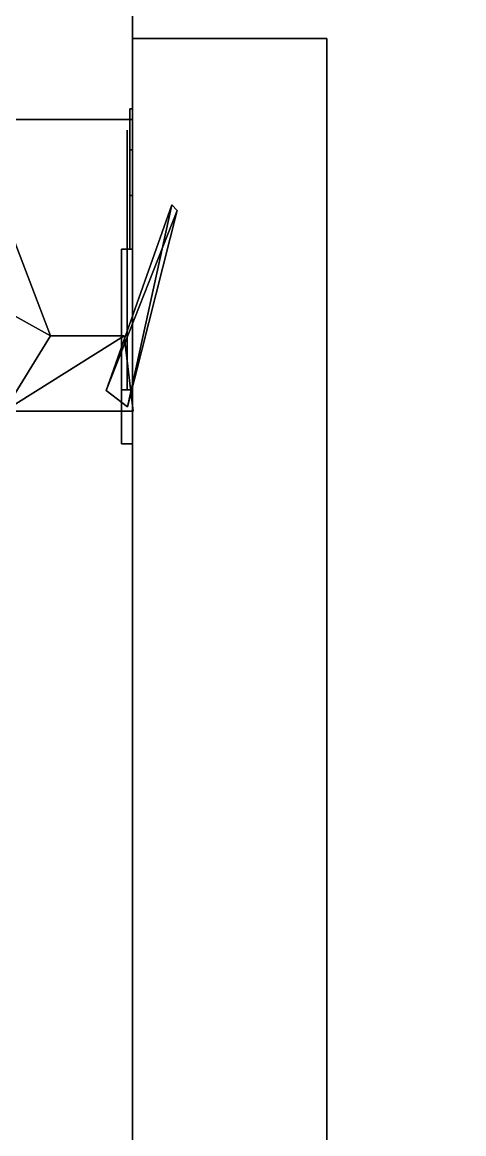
# Model space of a CAD drawing. Extents: x -469 to 3226, y 1395 to 4288.
# Drawn here: x 266 to 306.8, y 2951.9 to 3054.7 of the extents above; entities that cross this region are included whole.
import ezdxf

# ---------------------------------------------------------------- set-up
doc = ezdxf.new("R2010")
doc.units = 0
for name, color, linetype in [('LAYER0', 7, 'CONTINUOUS'), ('LAYER1', 7, 'CONTINUOUS'), ('LAYER101', 7, 'CONTINUOUS'), ('LAYER122', 253, 'CONTINUOUS'), ('LAYER123', 28, 'CONTINUOUS'), ('LAYER125', 253, 'CONTINUOUS'), ('LAYER126', 28, 'CONTINUOUS'), ('LAYER128', 253, 'CONTINUOUS'), ('LAYER129', 28, 'CONTINUOUS'), ('LAYER131', 253, 'CONTINUOUS'), ('LAYER132', 28, 'CONTINUOUS'), ('LAYER134', 253, 'CONTINUOUS'), ('LAYER135', 28, 'CONTINUOUS'), ('LAYER137', 9, 'CONTINUOUS'), ('LAYER338', 9, 'CONTINUOUS'), ('LAYER85', 7, 'CONTINUOUS'), ('LAYER92', 7, 'CONTINUOUS'), ('LAYER93', 7, 'CONTINUOUS'), ('LAYER94', 7, 'CONTINUOUS'), ('LAYER95', 7, 'CONTINUOUS'), ('LAYER96', 7, 'CONTINUOUS'), ('LAYER97', 9, 'CONTINUOUS')]:
    doc.layers.add(name, color=color, linetype=linetype)

msp = doc.modelspace()

# ---------------------------------------------------------------- linework, layer by layer
at = {"layer": 'LAYER0', "invisible_edges": 1}
for points in [[(3116.174, 4288.024, -5), (-468.8259, 1395.024, -5), (-468.8259, 4288.024, -5), (3116.174, 4288.024, -5)], [(-468.8259, 1395.024, -5), (3116.174, 4288.024, -5), (3116.174, 1395.024, -5), (-468.8259, 1395.024, -5)], [(3116.174, 1395.024), (-468.8259, 4288.024), (-468.8259, 1395.024), (3116.174, 1395.024)], [(-468.8259, 4288.024), (3116.174, 1395.024), (3116.174, 4288.024), (-468.8259, 4288.024)]]:
    msp.add_3dface(points, dxfattribs=at)
at = {"layer": 'LAYER101', "invisible_edges": 1}
for points in [[(-303.8259, 2241.024, 2379), (276.1741, 3045.694, 2379), (-303.8259, 3045.694, 2379), (-303.8259, 2241.024, 2379)], [(276.1741, 3045.694, 2379), (-303.8259, 2241.024, 2379), (276.1741, 2241.024, 2379), (276.1741, 3045.694, 2379)], [(-303.8259, 3045.694, 2361), (276.1741, 3045.694, 2379), (276.1741, 3045.694, 2361), (-303.8259, 3045.694, 2361)], [(276.1741, 3045.694, 2379), (-303.8259, 3045.694, 2361), (-303.8259, 3045.694, 2379), (276.1741, 3045.694, 2379)], [(276.1741, 2241.024, 2361), (-303.8259, 3045.694, 2361), (276.1741, 3045.694, 2361), (276.1741, 2241.024, 2361)], [(-303.8259, 3045.694, 2361), (276.1741, 2241.024, 2361), (-303.8259, 2241.024, 2361), (-303.8259, 3045.694, 2361)], [(276.1741, 2241.024, 2361), (276.1741, 3045.694, 2379), (276.1741, 2241.024, 2379), (276.1741, 2241.024, 2361)], [(276.1741, 3045.694, 2379), (276.1741, 2241.024, 2361), (276.1741, 3045.694, 2361), (276.1741, 3045.694, 2379)]]:
    msp.add_3dface(points, dxfattribs=at)
at = {"layer": 'LAYER122'}
for points in [[(279.8349, 3037.784, 178), (280.317, 3037.284, 178), (273.7341, 3020.624, 178), (279.8349, 3037.784, 178)], [(273.7341, 3020.624, 188), (275.7123, 3019.124, 188), (279.8349, 3037.784, 188), (273.7341, 3020.624, 188)], [(279.8349, 3037.784, 188), (275.7123, 3019.124, 188), (280.317, 3037.284, 188), (279.8349, 3037.784, 188)], [(273.7341, 3020.624, 178), (280.317, 3037.284, 178), (275.7123, 3019.124, 178), (273.7341, 3020.624, 178)], [(280.317, 3037.284, 178), (280.317, 3037.284, 188), (275.7123, 3019.124, 178), (280.317, 3037.284, 178)], [(275.7123, 3019.124, 178), (280.317, 3037.284, 188), (275.7123, 3019.124, 188), (275.7123, 3019.124, 178)], [(264.8073, 3035.654, 189), (259.5378, 3030.694, 189), (268.5809, 3025.694, 189), (264.8073, 3035.654, 189)], [(259.5378, 3030.694, 177), (264.8073, 3035.654, 177), (268.5809, 3025.694, 177), (259.5378, 3030.694, 177)], [(268.5809, 3025.694, 189), (259.5378, 3030.694, 189), (264.3003, 3018.694, 189), (268.5809, 3025.694, 189)], [(259.5378, 3030.694, 177), (268.5809, 3025.694, 177), (264.3003, 3018.694, 177), (259.5378, 3030.694, 177)], [(264.3003, 3018.694, 189), (276.2442, 3018.694, 189), (275.4131, 3025.694, 189), (264.3003, 3018.694, 189)], [(264.3003, 3018.694, 189), (275.4131, 3025.694, 189), (268.5809, 3025.694, 189), (264.3003, 3018.694, 189)], [(276.2442, 3018.694, 177), (264.3003, 3018.694, 177), (275.4131, 3025.694, 177), (276.2442, 3018.694, 177)], [(275.4131, 3025.694, 177), (264.3003, 3018.694, 177), (268.5809, 3025.694, 177), (275.4131, 3025.694, 177)], [(264.3003, 3018.694, 189), (264.3003, 3018.694, 177), (276.2442, 3018.694, 177), (264.3003, 3018.694, 189)], [(264.3003, 3018.694, 189), (276.2442, 3018.694, 177), (276.2442, 3018.694, 189), (264.3003, 3018.694, 189)]]:
    msp.add_3dface(points, dxfattribs=at)
at = {"layer": 'LAYER123'}
for points, invisible_edges in [([(275.9241, 3045.705, 178.0251), (275.9241, 3046.694, 183), (275.9241, 3044.694, 183), (275.9241, 3044.694, 177.5)], 10), ([(275.9241, 3046.694, 183), (275.9241, 3045.705, 187.9749), (275.9241, 3044.694, 188.5), (275.9241, 3044.694, 183)], 10), ([(275.9241, 3042.886, 173.8076), (275.9241, 3045.705, 178.0251), (275.9241, 3044.694, 177.5), (275.9241, 3041.194, 177.5)], 10), ([(275.9241, 3045.705, 187.9749), (275.9241, 3042.886, 192.1924), (275.9241, 3041.194, 188.5), (275.9241, 3044.694, 188.5)], 10), ([(275.6741, 3044.694, 188.5), (275.6741, 3044.694, 177.5), (275.6741, 3037.694, 177.5), (275.6741, 3037.904, 188.3167)], 4), ([(275.9241, 3038.669, 170.9896), (275.9241, 3042.886, 173.8076), (275.9241, 3041.194, 177.5), (275.9241, 3037.694, 177.5)], 10), ([(275.9241, 3042.886, 192.1924), (275.9241, 3038.669, 195.0104), (275.9241, 3037.694, 188.5), (275.9241, 3041.194, 188.5)], 10), ([(275.6741, 3037.904, 188.3167), (275.6741, 3037.694, 177.5), (275.6741, 3033.694, 174), (275.6741, 3033.694, 192)], 5), ([(275.9241, 3033.694, 170), (275.9241, 3038.669, 170.9896), (275.9241, 3037.694, 177.5), (275.9241, 3033.694, 174)], 2), ([(275.9241, 3038.669, 195.0104), (275.9241, 3033.694, 196), (275.9241, 3033.694, 192), (275.9241, 3037.694, 188.5)], 8), ([(275.1741, 3015.694, 162), (275.1741, 3020.694, 174), (275.1741, 3033.694, 174), (275.1741, 3033.694, 162)], 1), ([(275.1741, 3015.694, 204), (275.1741, 3020.694, 192), (275.1741, 3033.694, 192), (275.1741, 3033.694, 204)], 1), ([(275.6741, 3033.694, 192), (275.6741, 3033.694, 174), (275.6741, 3020.694, 174), (275.6741, 3020.694, 192)], 1), ([(275.1741, 3015.694, 204), (275.1741, 3015.694, 162), (275.1741, 3020.694, 174), (275.1741, 3020.694, 192)], 10)]:
    msp.add_3dface(points, dxfattribs=dict(at, invisible_edges=invisible_edges))
for points in [[(275.1741, 3015.694, 162), (275.1741, 3033.694, 162), (275.1741, 3033.694, 162), (275.1741, 3015.694, 162)], [(275.1741, 3015.694, 204), (275.1741, 3033.694, 204), (275.1741, 3033.694, 204), (275.1741, 3015.694, 204)], [(275.1741, 3020.694, 174), (276.1741, 3020.694, 174), (276.1741, 3033.694, 174), (275.1741, 3033.694, 174)], [(275.1741, 3033.694, 174), (276.1741, 3033.694, 174), (276.1741, 3033.694, 162), (275.1741, 3033.694, 162)], [(275.1741, 3033.694, 162), (276.1741, 3033.694, 162), (276.1741, 3015.694, 162), (275.1741, 3015.694, 162)], [(275.1741, 3020.694, 192), (276.1741, 3020.694, 192), (276.1741, 3033.694, 192), (275.1741, 3033.694, 192)], [(275.1741, 3033.694, 192), (276.1741, 3033.694, 192), (276.1741, 3033.694, 204), (275.1741, 3033.694, 204)], [(275.1741, 3033.694, 204), (276.1741, 3033.694, 204), (276.1741, 3015.694, 204), (275.1741, 3015.694, 204)], [(276.1741, 3033.694, 174), (276.1741, 3033.694, 162), (276.1741, 3033.694, 174)], [(276.1741, 3033.694, 192), (276.1741, 3033.694, 204), (276.1741, 3033.694, 192)], [(276.1741, 3015.694, 162), (276.1741, 3033.694, 162), (276.1741, 3033.694, 204), (276.1741, 3015.694, 204)], [(275.1741, 3020.694, 174), (276.1741, 3020.694, 174), (276.1741, 3020.694, 192), (275.1741, 3020.694, 192)], [(276.1741, 3020.694, 174), (276.1741, 3020.694, 192), (276.1741, 3020.694, 174)], [(275.1741, 3015.694, 204), (276.1741, 3015.694, 204), (275.1741, 3015.694, 204)], [(276.1741, 3015.694, 162), (276.1741, 3015.694, 204), (275.1741, 3015.694, 204), (275.1741, 3015.694, 162)]]:
    msp.add_3dface(points, dxfattribs=at)
at = {"layer": 'LAYER125'}
for points in [[(279.8349, 3037.784, 701.5), (280.317, 3037.284, 701.5), (273.7341, 3020.624, 701.5), (279.8349, 3037.784, 701.5)], [(273.7341, 3020.624, 711.5), (275.7123, 3019.124, 711.5), (279.8349, 3037.784, 711.5), (273.7341, 3020.624, 711.5)], [(279.8349, 3037.784, 711.5), (275.7123, 3019.124, 711.5), (280.317, 3037.284, 711.5), (279.8349, 3037.784, 711.5)], [(273.7341, 3020.624, 701.5), (280.317, 3037.284, 701.5), (275.7123, 3019.124, 701.5), (273.7341, 3020.624, 701.5)], [(280.317, 3037.284, 701.5), (280.317, 3037.284, 711.5), (275.7123, 3019.124, 701.5), (280.317, 3037.284, 701.5)], [(275.7123, 3019.124, 701.5), (280.317, 3037.284, 711.5), (275.7123, 3019.124, 711.5), (275.7123, 3019.124, 701.5)], [(264.8073, 3035.654, 712.5), (259.5378, 3030.694, 712.5), (268.5809, 3025.694, 712.5), (264.8073, 3035.654, 712.5)], [(259.5378, 3030.694, 700.5), (264.8073, 3035.654, 700.5), (268.5809, 3025.694, 700.5), (259.5378, 3030.694, 700.5)], [(268.5809, 3025.694, 712.5), (259.5378, 3030.694, 712.5), (264.3003, 3018.694, 712.5), (268.5809, 3025.694, 712.5)], [(259.5378, 3030.694, 700.5), (268.5809, 3025.694, 700.5), (264.3003, 3018.694, 700.5), (259.5378, 3030.694, 700.5)], [(264.3003, 3018.694, 712.5), (276.2442, 3018.694, 712.5), (275.4131, 3025.694, 712.5), (264.3003, 3018.694, 712.5)], [(264.3003, 3018.694, 712.5), (275.4131, 3025.694, 712.5), (268.5809, 3025.694, 712.5), (264.3003, 3018.694, 712.5)], [(276.2442, 3018.694, 700.5), (264.3003, 3018.694, 700.5), (275.4131, 3025.694, 700.5), (276.2442, 3018.694, 700.5)], [(275.4131, 3025.694, 700.5), (264.3003, 3018.694, 700.5), (268.5809, 3025.694, 700.5), (275.4131, 3025.694, 700.5)], [(264.3003, 3018.694, 712.5), (264.3003, 3018.694, 700.5), (276.2442, 3018.694, 700.5), (264.3003, 3018.694, 712.5)], [(264.3003, 3018.694, 712.5), (276.2442, 3018.694, 700.5), (276.2442, 3018.694, 712.5), (264.3003, 3018.694, 712.5)]]:
    msp.add_3dface(points, dxfattribs=at)
at = {"layer": 'LAYER126'}
for points, invisible_edges in [([(275.9241, 3045.705, 701.5251), (275.9241, 3046.694, 706.5), (275.9241, 3044.694, 706.5), (275.9241, 3044.694, 701)], 10), ([(275.9241, 3046.694, 706.5), (275.9241, 3045.705, 711.4749), (275.9241, 3044.694, 712), (275.9241, 3044.694, 706.5)], 10), ([(275.9241, 3042.886, 697.3076), (275.9241, 3045.705, 701.5251), (275.9241, 3044.694, 701), (275.9241, 3041.194, 701)], 10), ([(275.9241, 3045.705, 711.4749), (275.9241, 3042.886, 715.6924), (275.9241, 3041.194, 712), (275.9241, 3044.694, 712)], 10), ([(275.6741, 3044.694, 712), (275.6741, 3044.694, 701), (275.6741, 3037.694, 701), (275.6741, 3037.904, 711.8167)], 4), ([(275.9241, 3038.669, 694.4896), (275.9241, 3042.886, 697.3076), (275.9241, 3041.194, 701), (275.9241, 3037.694, 701)], 10), ([(275.9241, 3042.886, 715.6924), (275.9241, 3038.669, 718.5104), (275.9241, 3037.694, 712), (275.9241, 3041.194, 712)], 10), ([(275.6741, 3037.904, 711.8167), (275.6741, 3037.694, 701), (275.6741, 3033.694, 697.5), (275.6741, 3033.694, 715.5)], 5), ([(275.9241, 3033.694, 693.5), (275.9241, 3038.669, 694.4896), (275.9241, 3037.694, 701), (275.9241, 3033.694, 697.5)], 2), ([(275.9241, 3038.669, 718.5104), (275.9241, 3033.694, 719.5), (275.9241, 3033.694, 715.5), (275.9241, 3037.694, 712)], 8), ([(275.1741, 3015.694, 685.5), (275.1741, 3020.694, 697.5), (275.1741, 3033.694, 697.5), (275.1741, 3033.694, 685.5)], 1), ([(275.1741, 3015.694, 727.5), (275.1741, 3020.694, 715.5), (275.1741, 3033.694, 715.5), (275.1741, 3033.694, 727.5)], 1), ([(275.6741, 3033.694, 715.5), (275.6741, 3033.694, 697.5), (275.6741, 3020.694, 697.5), (275.6741, 3020.694, 715.5)], 1), ([(275.1741, 3015.694, 727.5), (275.1741, 3015.694, 685.5), (275.1741, 3020.694, 697.5), (275.1741, 3020.694, 715.5)], 10)]:
    msp.add_3dface(points, dxfattribs=dict(at, invisible_edges=invisible_edges))
for points in [[(275.1741, 3015.694, 685.5), (275.1741, 3033.694, 685.5), (275.1741, 3033.694, 685.5), (275.1741, 3015.694, 685.5)], [(275.1741, 3015.694, 727.5), (275.1741, 3033.694, 727.5), (275.1741, 3033.694, 727.5), (275.1741, 3015.694, 727.5)], [(275.1741, 3020.694, 697.5), (276.1741, 3020.694, 697.5), (276.1741, 3033.694, 697.5), (275.1741, 3033.694, 697.5)], [(275.1741, 3033.694, 697.5), (276.1741, 3033.694, 697.5), (276.1741, 3033.694, 685.5), (275.1741, 3033.694, 685.5)], [(275.1741, 3033.694, 685.5), (276.1741, 3033.694, 685.5), (276.1741, 3015.694, 685.5), (275.1741, 3015.694, 685.5)], [(275.1741, 3020.694, 715.5), (276.1741, 3020.694, 715.5), (276.1741, 3033.694, 715.5), (275.1741, 3033.694, 715.5)], [(275.1741, 3033.694, 715.5), (276.1741, 3033.694, 715.5), (276.1741, 3033.694, 727.5), (275.1741, 3033.694, 727.5)], [(275.1741, 3033.694, 727.5), (276.1741, 3033.694, 727.5), (276.1741, 3015.694, 727.5), (275.1741, 3015.694, 727.5)], [(276.1741, 3033.694, 697.5), (276.1741, 3033.694, 685.5), (276.1741, 3033.694, 697.5)], [(276.1741, 3033.694, 715.5), (276.1741, 3033.694, 727.5), (276.1741, 3033.694, 715.5)], [(276.1741, 3015.694, 685.5), (276.1741, 3033.694, 685.5), (276.1741, 3033.694, 727.5), (276.1741, 3015.694, 727.5)], [(275.1741, 3020.694, 697.5), (276.1741, 3020.694, 697.5), (276.1741, 3020.694, 715.5), (275.1741, 3020.694, 715.5)], [(276.1741, 3020.694, 697.5), (276.1741, 3020.694, 715.5), (276.1741, 3020.694, 697.5)], [(275.1741, 3015.694, 727.5), (276.1741, 3015.694, 727.5), (275.1741, 3015.694, 727.5)], [(276.1741, 3015.694, 685.5), (276.1741, 3015.694, 727.5), (275.1741, 3015.694, 727.5), (275.1741, 3015.694, 685.5)]]:
    msp.add_3dface(points, dxfattribs=at)
at = {"layer": 'LAYER128'}
for points in [[(279.8349, 3037.784, 1225), (280.317, 3037.284, 1225), (273.7341, 3020.624, 1225), (279.8349, 3037.784, 1225)], [(273.7341, 3020.624, 1235), (275.7123, 3019.124, 1235), (279.8349, 3037.784, 1235), (273.7341, 3020.624, 1235)], [(279.8349, 3037.784, 1235), (275.7123, 3019.124, 1235), (280.317, 3037.284, 1235), (279.8349, 3037.784, 1235)], [(273.7341, 3020.624, 1225), (280.317, 3037.284, 1225), (275.7123, 3019.124, 1225), (273.7341, 3020.624, 1225)], [(280.317, 3037.284, 1225), (280.317, 3037.284, 1235), (275.7123, 3019.124, 1225), (280.317, 3037.284, 1225)], [(275.7123, 3019.124, 1225), (280.317, 3037.284, 1235), (275.7123, 3019.124, 1235), (275.7123, 3019.124, 1225)], [(264.8073, 3035.654, 1236), (259.5378, 3030.694, 1236), (268.5809, 3025.694, 1236), (264.8073, 3035.654, 1236)], [(259.5378, 3030.694, 1224), (264.8073, 3035.654, 1224), (268.5809, 3025.694, 1224), (259.5378, 3030.694, 1224)], [(268.5809, 3025.694, 1236), (259.5378, 3030.694, 1236), (264.3003, 3018.694, 1236), (268.5809, 3025.694, 1236)], [(259.5378, 3030.694, 1224), (268.5809, 3025.694, 1224), (264.3003, 3018.694, 1224), (259.5378, 3030.694, 1224)], [(264.3003, 3018.694, 1236), (276.2442, 3018.694, 1236), (275.4131, 3025.694, 1236), (264.3003, 3018.694, 1236)], [(264.3003, 3018.694, 1236), (275.4131, 3025.694, 1236), (268.5809, 3025.694, 1236), (264.3003, 3018.694, 1236)], [(276.2442, 3018.694, 1224), (264.3003, 3018.694, 1224), (275.4131, 3025.694, 1224), (276.2442, 3018.694, 1224)], [(275.4131, 3025.694, 1224), (264.3003, 3018.694, 1224), (268.5809, 3025.694, 1224), (275.4131, 3025.694, 1224)], [(264.3003, 3018.694, 1236), (264.3003, 3018.694, 1224), (276.2442, 3018.694, 1224), (264.3003, 3018.694, 1236)], [(264.3003, 3018.694, 1236), (276.2442, 3018.694, 1224), (276.2442, 3018.694, 1236), (264.3003, 3018.694, 1236)]]:
    msp.add_3dface(points, dxfattribs=at)
at = {"layer": 'LAYER129'}
for points, invisible_edges in [([(275.9241, 3045.705, 1225.025), (275.9241, 3046.694, 1230), (275.9241, 3044.694, 1230), (275.9241, 3044.694, 1224.5)], 10), ([(275.9241, 3046.694, 1230), (275.9241, 3045.705, 1234.975), (275.9241, 3044.694, 1235.5), (275.9241, 3044.694, 1230)], 10), ([(275.9241, 3042.886, 1220.808), (275.9241, 3045.705, 1225.025), (275.9241, 3044.694, 1224.5), (275.9241, 3041.194, 1224.5)], 10), ([(275.9241, 3045.705, 1234.975), (275.9241, 3042.886, 1239.192), (275.9241, 3041.194, 1235.5), (275.9241, 3044.694, 1235.5)], 10), ([(275.6741, 3044.694, 1235.5), (275.6741, 3044.694, 1224.5), (275.6741, 3037.694, 1224.5), (275.6741, 3037.904, 1235.317)], 4), ([(275.9241, 3038.669, 1217.99), (275.9241, 3042.886, 1220.808), (275.9241, 3041.194, 1224.5), (275.9241, 3037.694, 1224.5)], 10), ([(275.9241, 3042.886, 1239.192), (275.9241, 3038.669, 1242.01), (275.9241, 3037.694, 1235.5), (275.9241, 3041.194, 1235.5)], 10), ([(275.6741, 3037.904, 1235.317), (275.6741, 3037.694, 1224.5), (275.6741, 3033.694, 1221), (275.6741, 3033.694, 1239)], 5), ([(275.9241, 3033.694, 1217), (275.9241, 3038.669, 1217.99), (275.9241, 3037.694, 1224.5), (275.9241, 3033.694, 1221)], 2), ([(275.9241, 3038.669, 1242.01), (275.9241, 3033.694, 1243), (275.9241, 3033.694, 1239), (275.9241, 3037.694, 1235.5)], 8), ([(275.1741, 3015.694, 1209), (275.1741, 3020.694, 1221), (275.1741, 3033.694, 1221), (275.1741, 3033.694, 1209)], 1), ([(275.1741, 3015.694, 1251), (275.1741, 3020.694, 1239), (275.1741, 3033.694, 1239), (275.1741, 3033.694, 1251)], 1), ([(275.6741, 3033.694, 1239), (275.6741, 3033.694, 1221), (275.6741, 3020.694, 1221), (275.6741, 3020.694, 1239)], 1), ([(275.1741, 3015.694, 1251), (275.1741, 3015.694, 1209), (275.1741, 3020.694, 1221), (275.1741, 3020.694, 1239)], 10)]:
    msp.add_3dface(points, dxfattribs=dict(at, invisible_edges=invisible_edges))
for points in [[(275.1741, 3015.694, 1209), (275.1741, 3033.694, 1209), (275.1741, 3033.694, 1209), (275.1741, 3015.694, 1209)], [(275.1741, 3015.694, 1251), (275.1741, 3033.694, 1251), (275.1741, 3033.694, 1251), (275.1741, 3015.694, 1251)], [(275.1741, 3020.694, 1221), (276.1741, 3020.694, 1221), (276.1741, 3033.694, 1221), (275.1741, 3033.694, 1221)], [(275.1741, 3033.694, 1221), (276.1741, 3033.694, 1221), (276.1741, 3033.694, 1209), (275.1741, 3033.694, 1209)], [(275.1741, 3033.694, 1209), (276.1741, 3033.694, 1209), (276.1741, 3015.694, 1209), (275.1741, 3015.694, 1209)], [(275.1741, 3020.694, 1239), (276.1741, 3020.694, 1239), (276.1741, 3033.694, 1239), (275.1741, 3033.694, 1239)], [(275.1741, 3033.694, 1239), (276.1741, 3033.694, 1239), (276.1741, 3033.694, 1251), (275.1741, 3033.694, 1251)], [(275.1741, 3033.694, 1251), (276.1741, 3033.694, 1251), (276.1741, 3015.694, 1251), (275.1741, 3015.694, 1251)], [(276.1741, 3033.694, 1221), (276.1741, 3033.694, 1209), (276.1741, 3033.694, 1221)], [(276.1741, 3033.694, 1239), (276.1741, 3033.694, 1251), (276.1741, 3033.694, 1239)], [(276.1741, 3015.694, 1209), (276.1741, 3033.694, 1209), (276.1741, 3033.694, 1251), (276.1741, 3015.694, 1251)], [(275.1741, 3020.694, 1221), (276.1741, 3020.694, 1221), (276.1741, 3020.694, 1239), (275.1741, 3020.694, 1239)], [(276.1741, 3020.694, 1221), (276.1741, 3020.694, 1239), (276.1741, 3020.694, 1221)], [(275.1741, 3015.694, 1251), (276.1741, 3015.694, 1251), (275.1741, 3015.694, 1251)], [(276.1741, 3015.694, 1209), (276.1741, 3015.694, 1251), (275.1741, 3015.694, 1251), (275.1741, 3015.694, 1209)]]:
    msp.add_3dface(points, dxfattribs=at)
at = {"layer": 'LAYER131'}
for points in [[(279.8349, 3037.784, 1748.5), (280.317, 3037.284, 1748.5), (273.7341, 3020.624, 1748.5), (279.8349, 3037.784, 1748.5)], [(273.7341, 3020.624, 1758.5), (275.7123, 3019.124, 1758.5), (279.8349, 3037.784, 1758.5), (273.7341, 3020.624, 1758.5)], [(279.8349, 3037.784, 1758.5), (275.7123, 3019.124, 1758.5), (280.317, 3037.284, 1758.5), (279.8349, 3037.784, 1758.5)], [(273.7341, 3020.624, 1748.5), (280.317, 3037.284, 1748.5), (275.7123, 3019.124, 1748.5), (273.7341, 3020.624, 1748.5)], [(280.317, 3037.284, 1748.5), (280.317, 3037.284, 1758.5), (275.7123, 3019.124, 1748.5), (280.317, 3037.284, 1748.5)], [(275.7123, 3019.124, 1748.5), (280.317, 3037.284, 1758.5), (275.7123, 3019.124, 1758.5), (275.7123, 3019.124, 1748.5)], [(264.8073, 3035.654, 1759.5), (259.5378, 3030.694, 1759.5), (268.5809, 3025.694, 1759.5), (264.8073, 3035.654, 1759.5)], [(259.5378, 3030.694, 1747.5), (264.8073, 3035.654, 1747.5), (268.5809, 3025.694, 1747.5), (259.5378, 3030.694, 1747.5)], [(268.5809, 3025.694, 1759.5), (259.5378, 3030.694, 1759.5), (264.3003, 3018.694, 1759.5), (268.5809, 3025.694, 1759.5)], [(259.5378, 3030.694, 1747.5), (268.5809, 3025.694, 1747.5), (264.3003, 3018.694, 1747.5), (259.5378, 3030.694, 1747.5)], [(264.3003, 3018.694, 1759.5), (276.2442, 3018.694, 1759.5), (275.4131, 3025.694, 1759.5), (264.3003, 3018.694, 1759.5)], [(264.3003, 3018.694, 1759.5), (275.4131, 3025.694, 1759.5), (268.5809, 3025.694, 1759.5), (264.3003, 3018.694, 1759.5)], [(276.2442, 3018.694, 1747.5), (264.3003, 3018.694, 1747.5), (275.4131, 3025.694, 1747.5), (276.2442, 3018.694, 1747.5)], [(275.4131, 3025.694, 1747.5), (264.3003, 3018.694, 1747.5), (268.5809, 3025.694, 1747.5), (275.4131, 3025.694, 1747.5)], [(264.3003, 3018.694, 1759.5), (264.3003, 3018.694, 1747.5), (276.2442, 3018.694, 1747.5), (264.3003, 3018.694, 1759.5)], [(264.3003, 3018.694, 1759.5), (276.2442, 3018.694, 1747.5), (276.2442, 3018.694, 1759.5), (264.3003, 3018.694, 1759.5)]]:
    msp.add_3dface(points, dxfattribs=at)
at = {"layer": 'LAYER132'}
for points, invisible_edges in [([(275.9241, 3045.705, 1748.525), (275.9241, 3046.694, 1753.5), (275.9241, 3044.694, 1753.5), (275.9241, 3044.694, 1748)], 10), ([(275.9241, 3046.694, 1753.5), (275.9241, 3045.705, 1758.475), (275.9241, 3044.694, 1759), (275.9241, 3044.694, 1753.5)], 10), ([(275.9241, 3042.886, 1744.308), (275.9241, 3045.705, 1748.525), (275.9241, 3044.694, 1748), (275.9241, 3041.194, 1748)], 10), ([(275.9241, 3045.705, 1758.475), (275.9241, 3042.886, 1762.692), (275.9241, 3041.194, 1759), (275.9241, 3044.694, 1759)], 10), ([(275.6741, 3044.694, 1759), (275.6741, 3044.694, 1748), (275.6741, 3037.694, 1748), (275.6741, 3037.904, 1758.817)], 4), ([(275.9241, 3038.669, 1741.49), (275.9241, 3042.886, 1744.308), (275.9241, 3041.194, 1748), (275.9241, 3037.694, 1748)], 10), ([(275.9241, 3042.886, 1762.692), (275.9241, 3038.669, 1765.51), (275.9241, 3037.694, 1759), (275.9241, 3041.194, 1759)], 10), ([(275.6741, 3037.904, 1758.817), (275.6741, 3037.694, 1748), (275.6741, 3033.694, 1744.5), (275.6741, 3033.694, 1762.5)], 5), ([(275.9241, 3033.694, 1740.5), (275.9241, 3038.669, 1741.49), (275.9241, 3037.694, 1748), (275.9241, 3033.694, 1744.5)], 2), ([(275.9241, 3038.669, 1765.51), (275.9241, 3033.694, 1766.5), (275.9241, 3033.694, 1762.5), (275.9241, 3037.694, 1759)], 8), ([(275.1741, 3015.694, 1732.5), (275.1741, 3020.694, 1744.5), (275.1741, 3033.694, 1744.5), (275.1741, 3033.694, 1732.5)], 1), ([(275.1741, 3015.694, 1774.5), (275.1741, 3020.694, 1762.5), (275.1741, 3033.694, 1762.5), (275.1741, 3033.694, 1774.5)], 1), ([(275.6741, 3033.694, 1762.5), (275.6741, 3033.694, 1744.5), (275.6741, 3020.694, 1744.5), (275.6741, 3020.694, 1762.5)], 1), ([(275.1741, 3015.694, 1774.5), (275.1741, 3015.694, 1732.5), (275.1741, 3020.694, 1744.5), (275.1741, 3020.694, 1762.5)], 10)]:
    msp.add_3dface(points, dxfattribs=dict(at, invisible_edges=invisible_edges))
for points in [[(275.1741, 3015.694, 1732.5), (275.1741, 3033.694, 1732.5), (275.1741, 3033.694, 1732.5), (275.1741, 3015.694, 1732.5)], [(275.1741, 3015.694, 1774.5), (275.1741, 3033.694, 1774.5), (275.1741, 3033.694, 1774.5), (275.1741, 3015.694, 1774.5)], [(275.1741, 3020.694, 1744.5), (276.1741, 3020.694, 1744.5), (276.1741, 3033.694, 1744.5), (275.1741, 3033.694, 1744.5)], [(275.1741, 3033.694, 1744.5), (276.1741, 3033.694, 1744.5), (276.1741, 3033.694, 1732.5), (275.1741, 3033.694, 1732.5)], [(275.1741, 3033.694, 1732.5), (276.1741, 3033.694, 1732.5), (276.1741, 3015.694, 1732.5), (275.1741, 3015.694, 1732.5)], [(275.1741, 3020.694, 1762.5), (276.1741, 3020.694, 1762.5), (276.1741, 3033.694, 1762.5), (275.1741, 3033.694, 1762.5)], [(275.1741, 3033.694, 1762.5), (276.1741, 3033.694, 1762.5), (276.1741, 3033.694, 1774.5), (275.1741, 3033.694, 1774.5)], [(275.1741, 3033.694, 1774.5), (276.1741, 3033.694, 1774.5), (276.1741, 3015.694, 1774.5), (275.1741, 3015.694, 1774.5)], [(276.1741, 3033.694, 1744.5), (276.1741, 3033.694, 1732.5), (276.1741, 3033.694, 1744.5)], [(276.1741, 3033.694, 1762.5), (276.1741, 3033.694, 1774.5), (276.1741, 3033.694, 1762.5)], [(276.1741, 3015.694, 1732.5), (276.1741, 3033.694, 1732.5), (276.1741, 3033.694, 1774.5), (276.1741, 3015.694, 1774.5)], [(275.1741, 3020.694, 1744.5), (276.1741, 3020.694, 1744.5), (276.1741, 3020.694, 1762.5), (275.1741, 3020.694, 1762.5)], [(276.1741, 3020.694, 1744.5), (276.1741, 3020.694, 1762.5), (276.1741, 3020.694, 1744.5)], [(275.1741, 3015.694, 1774.5), (276.1741, 3015.694, 1774.5), (275.1741, 3015.694, 1774.5)], [(276.1741, 3015.694, 1732.5), (276.1741, 3015.694, 1774.5), (275.1741, 3015.694, 1774.5), (275.1741, 3015.694, 1732.5)]]:
    msp.add_3dface(points, dxfattribs=at)
at = {"layer": 'LAYER134'}
for points in [[(279.8349, 3037.784, 2272), (280.317, 3037.284, 2272), (273.7341, 3020.624, 2272), (279.8349, 3037.784, 2272)], [(273.7341, 3020.624, 2282), (275.7123, 3019.124, 2282), (279.8349, 3037.784, 2282), (273.7341, 3020.624, 2282)], [(279.8349, 3037.784, 2282), (275.7123, 3019.124, 2282), (280.317, 3037.284, 2282), (279.8349, 3037.784, 2282)], [(273.7341, 3020.624, 2272), (280.317, 3037.284, 2272), (275.7123, 3019.124, 2272), (273.7341, 3020.624, 2272)], [(280.317, 3037.284, 2272), (280.317, 3037.284, 2282), (275.7123, 3019.124, 2272), (280.317, 3037.284, 2272)], [(275.7123, 3019.124, 2272), (280.317, 3037.284, 2282), (275.7123, 3019.124, 2282), (275.7123, 3019.124, 2272)], [(264.8073, 3035.654, 2283), (259.5378, 3030.694, 2283), (268.5809, 3025.694, 2283), (264.8073, 3035.654, 2283)], [(259.5378, 3030.694, 2271), (264.8073, 3035.654, 2271), (268.5809, 3025.694, 2271), (259.5378, 3030.694, 2271)], [(268.5809, 3025.694, 2283), (259.5378, 3030.694, 2283), (264.3003, 3018.694, 2283), (268.5809, 3025.694, 2283)], [(259.5378, 3030.694, 2271), (268.5809, 3025.694, 2271), (264.3003, 3018.694, 2271), (259.5378, 3030.694, 2271)], [(264.3003, 3018.694, 2283), (276.2442, 3018.694, 2283), (275.4131, 3025.694, 2283), (264.3003, 3018.694, 2283)], [(264.3003, 3018.694, 2283), (275.4131, 3025.694, 2283), (268.5809, 3025.694, 2283), (264.3003, 3018.694, 2283)], [(276.2442, 3018.694, 2271), (264.3003, 3018.694, 2271), (275.4131, 3025.694, 2271), (276.2442, 3018.694, 2271)], [(275.4131, 3025.694, 2271), (264.3003, 3018.694, 2271), (268.5809, 3025.694, 2271), (275.4131, 3025.694, 2271)], [(264.3003, 3018.694, 2283), (264.3003, 3018.694, 2271), (276.2442, 3018.694, 2271), (264.3003, 3018.694, 2283)], [(264.3003, 3018.694, 2283), (276.2442, 3018.694, 2271), (276.2442, 3018.694, 2283), (264.3003, 3018.694, 2283)]]:
    msp.add_3dface(points, dxfattribs=at)
at = {"layer": 'LAYER135'}
for points, invisible_edges in [([(275.9241, 3045.705, 2272.025), (275.9241, 3046.694, 2277), (275.9241, 3044.694, 2277), (275.9241, 3044.694, 2271.5)], 10), ([(275.9241, 3046.694, 2277), (275.9241, 3045.705, 2281.975), (275.9241, 3044.694, 2282.5), (275.9241, 3044.694, 2277)], 10), ([(275.9241, 3042.886, 2267.808), (275.9241, 3045.705, 2272.025), (275.9241, 3044.694, 2271.5), (275.9241, 3041.194, 2271.5)], 10), ([(275.9241, 3045.705, 2281.975), (275.9241, 3042.886, 2286.192), (275.9241, 3041.194, 2282.5), (275.9241, 3044.694, 2282.5)], 10), ([(275.6741, 3044.694, 2282.5), (275.6741, 3044.694, 2271.5), (275.6741, 3037.694, 2271.5), (275.6741, 3037.904, 2282.317)], 4), ([(275.9241, 3038.669, 2264.99), (275.9241, 3042.886, 2267.808), (275.9241, 3041.194, 2271.5), (275.9241, 3037.694, 2271.5)], 10), ([(275.9241, 3042.886, 2286.192), (275.9241, 3038.669, 2289.01), (275.9241, 3037.694, 2282.5), (275.9241, 3041.194, 2282.5)], 10), ([(275.6741, 3037.904, 2282.317), (275.6741, 3037.694, 2271.5), (275.6741, 3033.694, 2268), (275.6741, 3033.694, 2286)], 5), ([(275.9241, 3033.694, 2264), (275.9241, 3038.669, 2264.99), (275.9241, 3037.694, 2271.5), (275.9241, 3033.694, 2268)], 2), ([(275.9241, 3038.669, 2289.01), (275.9241, 3033.694, 2290), (275.9241, 3033.694, 2286), (275.9241, 3037.694, 2282.5)], 8), ([(275.1741, 3015.694, 2256), (275.1741, 3020.694, 2268), (275.1741, 3033.694, 2268), (275.1741, 3033.694, 2256)], 1), ([(275.1741, 3015.694, 2298), (275.1741, 3020.694, 2286), (275.1741, 3033.694, 2286), (275.1741, 3033.694, 2298)], 1), ([(275.6741, 3033.694, 2286), (275.6741, 3033.694, 2268), (275.6741, 3020.694, 2268), (275.6741, 3020.694, 2286)], 1), ([(275.1741, 3015.694, 2298), (275.1741, 3015.694, 2256), (275.1741, 3020.694, 2268), (275.1741, 3020.694, 2286)], 10)]:
    msp.add_3dface(points, dxfattribs=dict(at, invisible_edges=invisible_edges))
for points in [[(275.1741, 3015.694, 2256), (275.1741, 3033.694, 2256), (275.1741, 3033.694, 2256), (275.1741, 3015.694, 2256)], [(275.1741, 3015.694, 2298), (275.1741, 3033.694, 2298), (275.1741, 3033.694, 2298), (275.1741, 3015.694, 2298)], [(275.1741, 3020.694, 2268), (276.1741, 3020.694, 2268), (276.1741, 3033.694, 2268), (275.1741, 3033.694, 2268)], [(275.1741, 3033.694, 2268), (276.1741, 3033.694, 2268), (276.1741, 3033.694, 2256), (275.1741, 3033.694, 2256)], [(275.1741, 3033.694, 2256), (276.1741, 3033.694, 2256), (276.1741, 3015.694, 2256), (275.1741, 3015.694, 2256)], [(275.1741, 3020.694, 2286), (276.1741, 3020.694, 2286), (276.1741, 3033.694, 2286), (275.1741, 3033.694, 2286)], [(275.1741, 3033.694, 2286), (276.1741, 3033.694, 2286), (276.1741, 3033.694, 2298), (275.1741, 3033.694, 2298)], [(275.1741, 3033.694, 2298), (276.1741, 3033.694, 2298), (276.1741, 3015.694, 2298), (275.1741, 3015.694, 2298)], [(276.1741, 3033.694, 2268), (276.1741, 3033.694, 2256), (276.1741, 3033.694, 2268)], [(276.1741, 3033.694, 2286), (276.1741, 3033.694, 2298), (276.1741, 3033.694, 2286)], [(276.1741, 3015.694, 2256), (276.1741, 3033.694, 2256), (276.1741, 3033.694, 2298), (276.1741, 3015.694, 2298)], [(275.1741, 3020.694, 2268), (276.1741, 3020.694, 2268), (276.1741, 3020.694, 2286), (275.1741, 3020.694, 2286)], [(276.1741, 3020.694, 2268), (276.1741, 3020.694, 2286), (276.1741, 3020.694, 2268)], [(275.1741, 3015.694, 2298), (276.1741, 3015.694, 2298), (275.1741, 3015.694, 2298)], [(276.1741, 3015.694, 2256), (276.1741, 3015.694, 2298), (275.1741, 3015.694, 2298), (275.1741, 3015.694, 2256)]]:
    msp.add_3dface(points, dxfattribs=at)
at = {"layer": 'LAYER137', "invisible_edges": 1}
for points in [[(276.1741, 2644.859, 2377), (276.1741, 3053.189, 83), (276.1741, 2644.859, 83), (276.1741, 2644.859, 2377)], [(276.1741, 3053.189, 83), (276.1741, 2644.859, 2377), (276.1741, 3053.189, 2377), (276.1741, 3053.189, 83)], [(294.1741, 2644.859, 83), (276.1741, 3053.189, 83), (294.1741, 3053.189, 83), (294.1741, 2644.859, 83)], [(276.1741, 3053.189, 83), (294.1741, 2644.859, 83), (276.1741, 2644.859, 83), (276.1741, 3053.189, 83)], [(294.1741, 3053.189, 2377), (276.1741, 3053.189, 83), (276.1741, 3053.189, 2377), (294.1741, 3053.189, 2377)], [(276.1741, 3053.189, 83), (294.1741, 3053.189, 2377), (294.1741, 3053.189, 83), (276.1741, 3053.189, 83)], [(276.1741, 2644.859, 2377), (294.1741, 3053.189, 2377), (276.1741, 3053.189, 2377), (276.1741, 2644.859, 2377)], [(294.1741, 3053.189, 2377), (276.1741, 2644.859, 2377), (294.1741, 2644.859, 2377), (294.1741, 3053.189, 2377)], [(294.1741, 3053.189, 2377), (294.1741, 2644.859, 83), (294.1741, 3053.189, 83), (294.1741, 3053.189, 2377)], [(294.1741, 2644.859, 83), (294.1741, 3053.189, 2377), (294.1741, 2644.859, 2377), (294.1741, 2644.859, 83)]]:
    msp.add_3dface(points, dxfattribs=at)
at = {"layer": 'LAYER338', "invisible_edges": 1}
for points in [[(276.1741, 3600.524, 2380), (258.1741, 2082.524, 2380), (258.1741, 3600.524, 2380), (276.1741, 3600.524, 2380)], [(258.1741, 2082.524, 2380), (276.1741, 3600.524, 2380), (276.1741, 2082.524, 2380), (258.1741, 2082.524, 2380)], [(276.1741, 2082.524, 2440), (258.1741, 3600.524, 2440), (258.1741, 2082.524, 2440), (276.1741, 2082.524, 2440)], [(258.1741, 3600.524, 2440), (276.1741, 2082.524, 2440), (276.1741, 3600.524, 2440), (258.1741, 3600.524, 2440)], [(276.1741, 3600.524, 2380), (276.1741, 2082.524, 2440), (276.1741, 2082.524, 2380), (276.1741, 3600.524, 2380)], [(276.1741, 2082.524, 2440), (276.1741, 3600.524, 2380), (276.1741, 3600.524, 2440), (276.1741, 2082.524, 2440)]]:
    msp.add_3dface(points, dxfattribs=at)
at = {"layer": 'LAYER85', "invisible_edges": 1}
for points in [[(-303.8259, 3045.694, 80), (276.1741, 2241.024, 80), (-303.8259, 2241.024, 80), (-303.8259, 3045.694, 80)], [(276.1741, 2241.024, 80), (-303.8259, 3045.694, 80), (276.1741, 3045.694, 80), (276.1741, 2241.024, 80)], [(-303.8259, 3045.694, 80), (276.1741, 3045.694, 98), (276.1741, 3045.694, 80), (-303.8259, 3045.694, 80)], [(276.1741, 3045.694, 98), (-303.8259, 3045.694, 80), (-303.8259, 3045.694, 98), (276.1741, 3045.694, 98)], [(276.1741, 3045.694, 98), (-303.8259, 2241.024, 98), (276.1741, 2241.024, 98), (276.1741, 3045.694, 98)], [(-303.8259, 2241.024, 98), (276.1741, 3045.694, 98), (-303.8259, 3045.694, 98), (-303.8259, 2241.024, 98)], [(276.1741, 3045.694, 98), (276.1741, 2241.024, 80), (276.1741, 3045.694, 80), (276.1741, 3045.694, 98)], [(276.1741, 2241.024, 80), (276.1741, 3045.694, 98), (276.1741, 2241.024, 98), (276.1741, 2241.024, 80)]]:
    msp.add_3dface(points, dxfattribs=at)
at = {"layer": 'LAYER92', "invisible_edges": 1}
for points in [[(-279.2259, 2241.024, 2034), (276.1741, 3045.694, 2034), (-279.2259, 3045.694, 2034), (-279.2259, 2241.024, 2034)], [(276.1741, 3045.694, 2034), (-279.2259, 2241.024, 2034), (276.1741, 2241.024, 2034), (276.1741, 3045.694, 2034)], [(-279.2259, 3045.694, 2016), (276.1741, 3045.694, 2034), (276.1741, 3045.694, 2016), (-279.2259, 3045.694, 2016)], [(276.1741, 3045.694, 2034), (-279.2259, 3045.694, 2016), (-279.2259, 3045.694, 2034), (276.1741, 3045.694, 2034)], [(276.1741, 2241.024, 2016), (-279.2259, 3045.694, 2016), (276.1741, 3045.694, 2016), (276.1741, 2241.024, 2016)], [(-279.2259, 3045.694, 2016), (276.1741, 2241.024, 2016), (-279.2259, 2241.024, 2016), (-279.2259, 3045.694, 2016)], [(276.1741, 2241.024, 2016), (276.1741, 3045.694, 2034), (276.1741, 2241.024, 2034), (276.1741, 2241.024, 2016)], [(276.1741, 3045.694, 2034), (276.1741, 2241.024, 2016), (276.1741, 3045.694, 2016), (276.1741, 3045.694, 2034)]]:
    msp.add_3dface(points, dxfattribs=at)
at = {"layer": 'LAYER93', "invisible_edges": 1}
for points in [[(-279.2259, 2241.024, 485.2), (276.1741, 3045.694, 485.2), (-279.2259, 3045.694, 485.2), (-279.2259, 2241.024, 485.2)], [(276.1741, 3045.694, 485.2), (-279.2259, 2241.024, 485.2), (276.1741, 2241.024, 485.2), (276.1741, 3045.694, 485.2)], [(-279.2259, 3045.694, 467.2), (276.1741, 3045.694, 485.2), (276.1741, 3045.694, 467.2), (-279.2259, 3045.694, 467.2)], [(276.1741, 3045.694, 485.2), (-279.2259, 3045.694, 467.2), (-279.2259, 3045.694, 485.2), (276.1741, 3045.694, 485.2)], [(276.1741, 2241.024, 467.2), (-279.2259, 3045.694, 467.2), (276.1741, 3045.694, 467.2), (276.1741, 2241.024, 467.2)], [(-279.2259, 3045.694, 467.2), (276.1741, 2241.024, 467.2), (-279.2259, 2241.024, 467.2), (-279.2259, 3045.694, 467.2)], [(276.1741, 2241.024, 467.2), (276.1741, 3045.694, 485.2), (276.1741, 2241.024, 485.2), (276.1741, 2241.024, 467.2)], [(276.1741, 3045.694, 485.2), (276.1741, 2241.024, 467.2), (276.1741, 3045.694, 467.2), (276.1741, 3045.694, 485.2)]]:
    msp.add_3dface(points, dxfattribs=at)
at = {"layer": 'LAYER94', "invisible_edges": 1}
for points in [[(-279.2259, 2241.024, 872.4), (276.1741, 3045.694, 872.4), (-279.2259, 3045.694, 872.4), (-279.2259, 2241.024, 872.4)], [(276.1741, 3045.694, 872.4), (-279.2259, 2241.024, 872.4), (276.1741, 2241.024, 872.4), (276.1741, 3045.694, 872.4)], [(-279.2259, 3045.694, 854.4), (276.1741, 3045.694, 872.4), (276.1741, 3045.694, 854.4), (-279.2259, 3045.694, 854.4)], [(276.1741, 3045.694, 872.4), (-279.2259, 3045.694, 854.4), (-279.2259, 3045.694, 872.4), (276.1741, 3045.694, 872.4)], [(276.1741, 2241.024, 854.4), (-279.2259, 3045.694, 854.4), (276.1741, 3045.694, 854.4), (276.1741, 2241.024, 854.4)], [(-279.2259, 3045.694, 854.4), (276.1741, 2241.024, 854.4), (-279.2259, 2241.024, 854.4), (-279.2259, 3045.694, 854.4)], [(276.1741, 2241.024, 854.4), (276.1741, 3045.694, 872.4), (276.1741, 2241.024, 872.4), (276.1741, 2241.024, 854.4)], [(276.1741, 3045.694, 872.4), (276.1741, 2241.024, 854.4), (276.1741, 3045.694, 854.4), (276.1741, 3045.694, 872.4)]]:
    msp.add_3dface(points, dxfattribs=at)
at = {"layer": 'LAYER95', "invisible_edges": 1}
for points in [[(-279.2259, 2241.024, 1259.6), (276.1741, 3045.694, 1259.6), (-279.2259, 3045.694, 1259.6), (-279.2259, 2241.024, 1259.6)], [(276.1741, 3045.694, 1259.6), (-279.2259, 2241.024, 1259.6), (276.1741, 2241.024, 1259.6), (276.1741, 3045.694, 1259.6)], [(-279.2259, 3045.694, 1241.6), (276.1741, 3045.694, 1259.6), (276.1741, 3045.694, 1241.6), (-279.2259, 3045.694, 1241.6)], [(276.1741, 3045.694, 1259.6), (-279.2259, 3045.694, 1241.6), (-279.2259, 3045.694, 1259.6), (276.1741, 3045.694, 1259.6)], [(276.1741, 2241.024, 1241.6), (-279.2259, 3045.694, 1241.6), (276.1741, 3045.694, 1241.6), (276.1741, 2241.024, 1241.6)], [(-279.2259, 3045.694, 1241.6), (276.1741, 2241.024, 1241.6), (-279.2259, 2241.024, 1241.6), (-279.2259, 3045.694, 1241.6)], [(276.1741, 2241.024, 1241.6), (276.1741, 3045.694, 1259.6), (276.1741, 2241.024, 1259.6), (276.1741, 2241.024, 1241.6)], [(276.1741, 3045.694, 1259.6), (276.1741, 2241.024, 1241.6), (276.1741, 3045.694, 1241.6), (276.1741, 3045.694, 1259.6)]]:
    msp.add_3dface(points, dxfattribs=at)
at = {"layer": 'LAYER96', "invisible_edges": 1}
for points in [[(-279.2259, 2241.024, 1646.8), (276.1741, 3045.694, 1646.8), (-279.2259, 3045.694, 1646.8), (-279.2259, 2241.024, 1646.8)], [(276.1741, 3045.694, 1646.8), (-279.2259, 2241.024, 1646.8), (276.1741, 2241.024, 1646.8), (276.1741, 3045.694, 1646.8)], [(-279.2259, 3045.694, 1628.8), (276.1741, 3045.694, 1646.8), (276.1741, 3045.694, 1628.8), (-279.2259, 3045.694, 1628.8)], [(276.1741, 3045.694, 1646.8), (-279.2259, 3045.694, 1628.8), (-279.2259, 3045.694, 1646.8), (276.1741, 3045.694, 1646.8)], [(276.1741, 2241.024, 1628.8), (-279.2259, 3045.694, 1628.8), (276.1741, 3045.694, 1628.8), (276.1741, 2241.024, 1628.8)], [(-279.2259, 3045.694, 1628.8), (276.1741, 2241.024, 1628.8), (-279.2259, 2241.024, 1628.8), (-279.2259, 3045.694, 1628.8)], [(276.1741, 2241.024, 1628.8), (276.1741, 3045.694, 1646.8), (276.1741, 2241.024, 1646.8), (276.1741, 2241.024, 1628.8)], [(276.1741, 3045.694, 1646.8), (276.1741, 2241.024, 1628.8), (276.1741, 3045.694, 1628.8), (276.1741, 3045.694, 1646.8)]]:
    msp.add_3dface(points, dxfattribs=at)
at = {"layer": 'LAYER97', "invisible_edges": 1}
for points in [[(-303.8259, 3045.694), (276.1741, 3063.694), (276.1741, 3045.694), (-303.8259, 3045.694)], [(276.1741, 3063.694), (-303.8259, 3045.694), (-303.8259, 3063.694), (276.1741, 3063.694)], [(-303.8259, 3063.694, 2380), (276.1741, 3045.694, 2380), (276.1741, 3063.694, 2380), (-303.8259, 3063.694, 2380)], [(276.1741, 3045.694, 2380), (-303.8259, 3063.694, 2380), (-303.8259, 3045.694, 2380), (276.1741, 3045.694, 2380)], [(276.1741, 3045.694, 2380), (276.1741, 3063.694), (276.1741, 3063.694, 2380), (276.1741, 3045.694, 2380)], [(276.1741, 3063.694), (276.1741, 3045.694, 2380), (276.1741, 3045.694), (276.1741, 3063.694)], [(276.1741, 3045.694, 2380), (-303.8259, 3045.694), (276.1741, 3045.694), (276.1741, 3045.694, 2380)], [(-303.8259, 3045.694), (276.1741, 3045.694, 2380), (-303.8259, 3045.694, 2380), (-303.8259, 3045.694)]]:
    msp.add_3dface(points, dxfattribs=at)

# ---------------------------------------------------------------- meshes
at = {"layer": 'LAYER1'}
mesh = msp.add_polymesh((5, 2), dxfattribs=at)
for k, corner in enumerate([(2966.174, 1545.024, 2430), (2966.174, 4138.024, 2430), (-318.8259, 1545.024, 2430), (2966.174, 1545.024, 2430), (-318.8259, 4138.024, 2430), (-318.8259, 1545.024, 2430), (2966.174, 4138.024, 2430), (-318.8259, 4138.024, 2430), (3116.174, 4288.024, 2430), (-468.8259, 4288.024, 2430)]):
    mesh.set_mesh_vertex(divmod(k, 2), corner)
at = {"layer": 'LAYER123'}
mesh = msp.add_polymesh((2, 9), dxfattribs=at)
for k, corner in enumerate([(275.9241, 3033.694, 170), (275.9241, 3038.669, 170.9896), (275.9241, 3042.886, 173.8076), (275.9241, 3045.705, 178.0251), (275.9241, 3046.694, 183), (275.9241, 3045.705, 187.9749), (275.9241, 3042.886, 192.1924), (275.9241, 3038.669, 195.0104), (275.9241, 3033.694, 196), (276.1741, 3033.694, 170), (276.1741, 3038.669, 170.9896), (276.1741, 3042.886, 173.8076), (276.1741, 3045.705, 178.0251), (276.1741, 3046.694, 183), (276.1741, 3045.705, 187.9749), (276.1741, 3042.886, 192.1924), (276.1741, 3038.669, 195.0104), (276.1741, 3033.694, 196)]):
    mesh.set_mesh_vertex(divmod(k, 9), corner)
at = {"layer": 'LAYER126'}
mesh = msp.add_polymesh((2, 9), dxfattribs=at)
for k, corner in enumerate([(275.9241, 3033.694, 693.5), (275.9241, 3038.669, 694.4896), (275.9241, 3042.886, 697.3076), (275.9241, 3045.705, 701.5251), (275.9241, 3046.694, 706.5), (275.9241, 3045.705, 711.4749), (275.9241, 3042.886, 715.6924), (275.9241, 3038.669, 718.5104), (275.9241, 3033.694, 719.5), (276.1741, 3033.694, 693.5), (276.1741, 3038.669, 694.4896), (276.1741, 3042.886, 697.3076), (276.1741, 3045.705, 701.5251), (276.1741, 3046.694, 706.5), (276.1741, 3045.705, 711.4749), (276.1741, 3042.886, 715.6924), (276.1741, 3038.669, 718.5104), (276.1741, 3033.694, 719.5)]):
    mesh.set_mesh_vertex(divmod(k, 9), corner)
at = {"layer": 'LAYER129'}
mesh = msp.add_polymesh((2, 9), dxfattribs=at)
for k, corner in enumerate([(275.9241, 3033.694, 1217), (275.9241, 3038.669, 1217.99), (275.9241, 3042.886, 1220.808), (275.9241, 3045.705, 1225.025), (275.9241, 3046.694, 1230), (275.9241, 3045.705, 1234.975), (275.9241, 3042.886, 1239.192), (275.9241, 3038.669, 1242.01), (275.9241, 3033.694, 1243), (276.1741, 3033.694, 1217), (276.1741, 3038.669, 1217.99), (276.1741, 3042.886, 1220.808), (276.1741, 3045.705, 1225.025), (276.1741, 3046.694, 1230), (276.1741, 3045.705, 1234.975), (276.1741, 3042.886, 1239.192), (276.1741, 3038.669, 1242.01), (276.1741, 3033.694, 1243)]):
    mesh.set_mesh_vertex(divmod(k, 9), corner)
at = {"layer": 'LAYER132'}
mesh = msp.add_polymesh((2, 9), dxfattribs=at)
for k, corner in enumerate([(275.9241, 3033.694, 1740.5), (275.9241, 3038.669, 1741.49), (275.9241, 3042.886, 1744.308), (275.9241, 3045.705, 1748.525), (275.9241, 3046.694, 1753.5), (275.9241, 3045.705, 1758.475), (275.9241, 3042.886, 1762.692), (275.9241, 3038.669, 1765.51), (275.9241, 3033.694, 1766.5), (276.1741, 3033.694, 1740.5), (276.1741, 3038.669, 1741.49), (276.1741, 3042.886, 1744.308), (276.1741, 3045.705, 1748.525), (276.1741, 3046.694, 1753.5), (276.1741, 3045.705, 1758.475), (276.1741, 3042.886, 1762.692), (276.1741, 3038.669, 1765.51), (276.1741, 3033.694, 1766.5)]):
    mesh.set_mesh_vertex(divmod(k, 9), corner)
at = {"layer": 'LAYER135'}
mesh = msp.add_polymesh((2, 9), dxfattribs=at)
for k, corner in enumerate([(275.9241, 3033.694, 2264), (275.9241, 3038.669, 2264.99), (275.9241, 3042.886, 2267.808), (275.9241, 3045.705, 2272.025), (275.9241, 3046.694, 2277), (275.9241, 3045.705, 2281.975), (275.9241, 3042.886, 2286.192), (275.9241, 3038.669, 2289.01), (275.9241, 3033.694, 2290), (276.1741, 3033.694, 2264), (276.1741, 3038.669, 2264.99), (276.1741, 3042.886, 2267.808), (276.1741, 3045.705, 2272.025), (276.1741, 3046.694, 2277), (276.1741, 3045.705, 2281.975), (276.1741, 3042.886, 2286.192), (276.1741, 3038.669, 2289.01), (276.1741, 3033.694, 2290)]):
    mesh.set_mesh_vertex(divmod(k, 9), corner)

doc.saveas('drawing.dxf')
